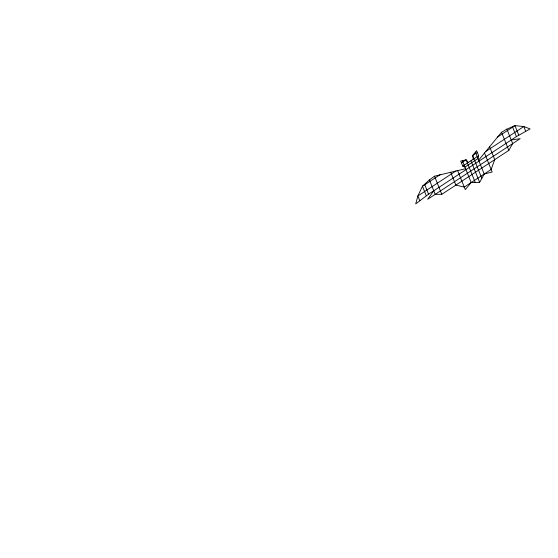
<?xml version="1.0" encoding="UTF-8"?>
<svg xmlns="http://www.w3.org/2000/svg" width="558" height="558" viewBox="0 0 558 558"><rect width="100%" height="100%" fill="white"/><g stroke="black" fill="none" stroke-linecap="round" stroke-linejoin="round"><path stroke-width="0.84" d="M473.226 159.26L472.654 155.494L476.637 150.667L478.659 155.696L477.99 158.57L484.198 174.012L479.629 182.389L471.175 182.543L465.274 189.615L457.616 170.56M429.395 179.913L435.198 194.351L441.79 194.31L508.819 150.388L512.683 143.573L506.88 129.142L514.95 125.641L523.802 126.533L530.1 128.926L516.422 136.591L428.579 194.156L415.724 203.879L417.872 195.949L422.469 186.239L429.395 179.913L434.515 176.209L465.602 168.69M433.761 190.766L427.7 199.262L520.182 138.663L511.247 139.995M478.631 160.153L501.537 132.288L506.88 129.142M440.157 174.647L422.469 186.239L426.326 195.837M497.255 137.233L514.95 125.641L518.807 135.238M461.438 162.845L466.125 159.776L468.183 162.559M477.341 152.425L472.654 155.494L481.84 178.337M475.304 182.619L466.125 159.776L460.727 161.095L462.749 166.124L478.659 155.696M456.06 170.922L417.872 195.949L419.79 200.713M485.613 151.56L523.802 126.533L525.72 131.297M484.198 174.012L492.142 172.01L484.477 152.955M462.749 166.124L464.967 167.1L471.175 182.543M512.628 127.161L516.422 136.591M501.537 132.288L508.819 150.388M489.561 146.698L494.751 159.609L491.117 169.472L464.256 187.083L455.858 185.096L450.669 172.185M475.409 152.16L477.99 158.57L464.967 167.1L462.394 160.683M470.938 160.76L479.629 182.389M434.515 176.209L441.79 194.31M424.784 184.726L428.579 194.156"/></g></svg>
